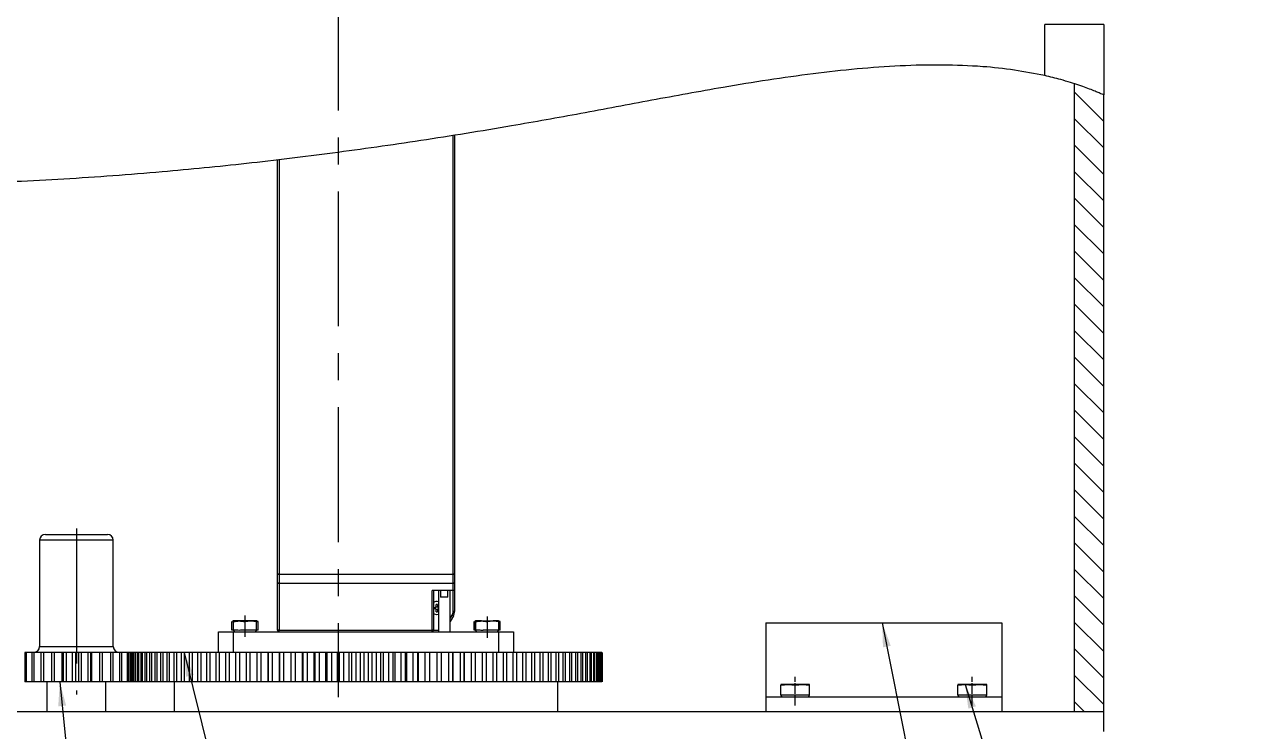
# Model space of a CAD drawing. Header units: millimetres. Extents: x 0 to 4412, y -498 to 1086.
# Drawn here: x 3859 to 4067.2, y 757.4 to 877.1 of the extents above; entities that cross this region are included whole.
import ezdxf

# ---------------------------------------------------------------- set-up
doc = ezdxf.new("R2010")
doc.units = ezdxf.units.MM
doc.header["$LTSCALE"] = 1.8
for name, pattern in [('CENTER', [10.16, 6.35, -1.27, 1.27, -1.27]), ('CENTER2', [1.125, 0.75, -0.125, 0.125, -0.125]), ('CENTERX2', [20.32, 12.7, -2.54, 2.54, -2.54])]:
    doc.linetypes.add(name, pattern=pattern)
doc.layers.add('10', color=7, linetype='Continuous')
doc.dimstyles.new('SLDDIMSTYLE2', dxfattribs={"dimtxt": 0.18, "dimasz": 4.08, "dimexe": 0, "dimexo": 0.0625, "dimgap": 0, "dimtad": 0, "dimtih": 1, "dimtoh": 1, "dimdec": 0, "dimrnd": 1e-09, "dimzin": 0, "dimdsep": 46, "dimtxsty": 'Standard', "dimsah": 1, "dimcen": 0.09, "dimadec": 0, "dimazin": 0, "dimtfac": 4.08, "dimtdec": 0, "dimtofl": 0, "dimtmove": 0, "dimatfit": 3, "dimfxl": 1, "dimfrac": 2, "dimtolj": 1, "dimtzin": 0, "dimarcsym": 0})

# ---------------------------------------------------------------- blocks, each defined once
blk = doc.blocks.new('*U84')
at = {"color": 0, "linetype": 'CENTER2', "transparency": 16777216}
blk.add_line((0, -2.61), (0, 2.29), dxfattribs=at)
blk = doc.blocks.new('*U86')
at = {"color": 0, "linetype": 'CENTER2', "transparency": 16777216}
blk.add_line((0, -2.61), (0, 2.29), dxfattribs=at)

msp = doc.modelspace()

# ---------------------------------------------------------------- hatches: boundary and pattern name
at = {"layer": '10', "linetype": 'Continuous'}
h = msp.add_hatch(dxfattribs=at)
h.set_pattern_fill('ANSI31', color=256, angle=90, style=0)
h.set_pattern_definition([(135, (3469.7558, 278.91), (-2.245064, -2.245064), [])])
edge = h.paths.add_edge_path(flags=0)
edge.add_line((4041.8856, 760.7982), (4041.8856, 865.2235))
edge.add_spline(control_points=[(4041.8856, 865.2235), (4040.2731, 865.9488), (4038.6048, 866.5852), (4036.8856, 867.1395)], knot_values=[0.60632271, 0.60632271, 0.60632271, 0.60632271, 0.61124224, 0.61124224, 0.61124224, 0.61124224], weights=[1, 1, 1, 1], degree=3, periodic=0)
edge.add_line((4036.8856, 867.1395), (4036.8856, 760.7982))
edge.add_line((4036.8856, 760.7982), (4041.8856, 760.7982))

# ---------------------------------------------------------------- linework, layer by layer
at = {"color": 7, "linetype": 'Continuous', "lineweight": 30}
for p, q in [((4031.8856, 868.496), (4031.8856, 877.1482)), ((4041.8856, 877.1482), (4031.8856, 877.1482)), ((4041.8856, 877.1482), (4041.8856, 865.2235)), ((4036.8856, 867.1395), (4036.8856, 760.7982)), ((4041.8856, 760.7982), (4041.8856, 865.2235)), ((3931.6356, 784.0482), (3931.6356, 858.3869)), ((3931.8856, 858.4273), (3931.8856, 784.0482)), ((3901.8856, 784.0482), (3901.8856, 854.2464)), ((3902.1356, 854.2767), (3902.1356, 784.0482)), ((3861.5564, 789.7982), (3861.5564, 771.7982)), ((3874.0564, 789.7982), (3861.5564, 789.7982)), ((3862.5564, 790.7982), (3873.0564, 790.7982)), ((3874.0564, 771.7982), (3874.0564, 789.7982)), ((3902.1356, 784.0482), (3901.8856, 784.0482)), ((3901.8856, 782.5482), (3901.8856, 784.0482)), ((3901.8856, 784.0482), (3902.1356, 784.0482)), ((3902.1356, 784.0482), (3931.6356, 784.0482)), ((3902.1356, 784.0482), (3902.1356, 782.5482)), ((3902.1356, 784.0482), (3931.6356, 784.0482)), ((3931.8856, 784.0482), (3931.6356, 784.0482)), ((3931.6356, 782.5482), (3931.6356, 784.0482)), ((3931.6356, 784.0482), (3931.8856, 784.0482)), ((3931.8856, 784.0482), (3931.8856, 782.5482)), ((3902.1356, 782.5482), (3901.8856, 782.5482)), ((3901.8856, 774.5482), (3901.8856, 782.5482)), ((3901.8856, 782.5482), (3902.1356, 782.5482)), ((3902.1356, 782.5482), (3931.6356, 782.5482)), ((3902.1356, 782.5482), (3902.1356, 774.5482)), ((3902.1356, 782.5482), (3931.6356, 782.5482)), ((3928.0856, 774.5482), (3928.0856, 781.2982)), ((3931.6356, 781.2982), (3928.0856, 781.2982)), ((3928.3356, 781.2982), (3928.3356, 774.5482)), ((3929.1356, 781.2982), (3929.1356, 774.2982)), ((3929.5106, 781.2982), (3929.5106, 780.1482)), ((3930.7606, 780.1482), (3930.7606, 781.2982)), ((3931.1356, 774.2982), (3931.1356, 781.2982)), ((3931.8856, 782.5482), (3931.6356, 782.5482)), ((3931.6356, 781.2982), (3931.6356, 782.5482)), ((3931.6356, 782.5482), (3931.8856, 782.5482)), ((3931.8856, 781.2982), (3931.6356, 781.2982)), ((3931.6356, 777.7312), (3931.6356, 781.2982)), ((3931.8856, 782.5482), (3931.8856, 781.2982)), ((3931.8856, 781.2982), (3931.8856, 777.7312)), ((3928.7556, 778.5782), (3928.7556, 778.9101)), ((3929.0156, 778.9101), (3929.0156, 778.5782)), ((3930.7606, 780.1482), (3929.5106, 780.1482)), ((3928.3356, 778.4282), (3928.6056, 778.4282)), ((3928.6056, 778.1682), (3928.3356, 778.1682)), ((3928.6455, 778.1628), (3928.6455, 778.4336)), ((3928.7502, 778.5382), (3929.021, 778.5382)), ((3929.021, 778.0581), (3928.7502, 778.0581)), ((3928.7556, 777.6862), (3928.7556, 778.0182)), ((3929.1356, 777.2013), (3928.8856, 777.1732)), ((3929.0156, 778.0182), (3929.0156, 777.6862)), ((3929.1257, 778.4336), (3929.1257, 778.1628)), ((3931.1356, 776.5302), (3931.4681, 777.1062)), ((3931.6847, 776.9812), (3931.1356, 776.0302)), ((3931.6847, 776.9812), (3931.4681, 777.1062)), ((3931.8856, 777.7312), (3931.6356, 777.7312)), ((3894.1549, 774.5482), (3894.1549, 776.0136)), ((3894.4406, 776.1232), (3894.2608, 776.0577)), ((3894.2669, 776.0412), (3894.3592, 776.0639)), ((3894.4406, 776.1232), (3894.4366, 776.0136)), ((3894.4366, 774.5482), (3894.4366, 776.0136)), ((3895.4071, 776.1232), (3894.4406, 776.1232)), ((3897.3521, 776.1232), (3895.4071, 776.1232)), ((3896.3776, 776.0136), (3897.3521, 776.1232)), ((3896.3776, 774.5482), (3896.3776, 776.0136)), ((3897.3521, 776.1232), (3898.3266, 776.0136)), ((3898.3306, 776.1232), (3897.3521, 776.1232)), ((3898.3266, 776.0136), (3898.3306, 776.1232)), ((3898.3266, 774.5482), (3898.3266, 776.0136)), ((3898.5104, 776.0577), (3898.3306, 776.1232)), ((3898.3306, 776.1232), (3898.3346, 776.0136)), ((3898.3346, 774.5482), (3898.3346, 776.0136)), ((3898.6164, 776.0136), (3898.5044, 776.0412)), ((3898.6164, 774.5482), (3898.6164, 776.0136)), ((3935.1882, 774.5482), (3935.1882, 776.0136)), ((3935.4406, 776.1232), (3935.3315, 776.0835)), ((3935.3396, 776.0612), (3935.4318, 776.0902)), ((3935.4095, 776.0136), (3935.4414, 776.1232)), ((3935.4095, 774.5482), (3935.4095, 776.0136)), ((3935.4414, 776.1232), (3935.4733, 776.0136)), ((3936.4613, 776.1232), (3935.4414, 776.1232)), ((3935.4733, 774.5482), (3935.4733, 776.0136)), ((3936.4613, 776.1232), (3938.4055, 776.1232)), ((3937.4494, 776.0136), (3938.4055, 776.1232)), ((3937.4494, 774.5482), (3937.4494, 776.0136)), ((3938.4055, 776.1232), (3939.3617, 776.0136)), ((3939.3298, 776.1232), (3938.4055, 776.1232)), ((3939.3617, 776.0136), (3939.3298, 776.1232)), ((3939.4397, 776.0835), (3939.3306, 776.1232)), ((3939.3617, 774.5482), (3939.3617, 776.0136)), ((3939.4214, 776.0372), (3939.583, 776.0136)), ((3939.583, 776.0136), (3939.4316, 776.0612)), ((3939.583, 774.5482), (3939.583, 776.0136)), ((3984.6037, 775.7982), (4024.6037, 775.7982)), ((3984.6037, 775.7982), (3984.6037, 763.2982)), ((4024.6037, 775.7982), (4024.6037, 763.2982)), ((3891.8856, 770.7982), (3891.8856, 774.2982)), ((3891.8856, 774.2982), (3894.3856, 774.2982)), ((3894.352, 774.5482), (3894.1549, 774.5482)), ((3894.3856, 774.2982), (3894.3856, 770.7982)), ((3894.3856, 774.2982), (3939.3856, 774.2982)), ((3894.4156, 774.5482), (3894.4281, 774.5357)), ((3894.4281, 774.5357), (3894.6656, 774.2982)), ((3895.1367, 774.5482), (3894.4366, 774.5482)), ((3896.3776, 774.5482), (3895.6775, 774.5482)), ((3897.0806, 774.5482), (3896.3776, 774.5482)), ((3897.6236, 774.5482), (3897.0806, 774.5482)), ((3898.3266, 774.5482), (3897.6236, 774.5482)), ((3898.1056, 774.2982), (3898.3431, 774.5357)), ((3898.3295, 774.5482), (3898.3266, 774.5482)), ((3898.3346, 774.5482), (3898.3317, 774.5482)), ((3898.3431, 774.5357), (3898.3556, 774.5482)), ((3898.6164, 774.5482), (3898.4192, 774.5482)), ((3902.1356, 774.5482), (3901.8856, 774.5482)), ((3902.1356, 774.2982), (3902.1356, 774.5482)), ((3902.1356, 774.5482), (3928.0856, 774.5482)), ((3928.0856, 774.2982), (3928.0856, 774.5482)), ((3928.3356, 774.5482), (3928.0856, 774.5482)), ((3928.3356, 774.5482), (3929.1356, 774.5482)), ((3935.345, 774.5482), (3935.1882, 774.5482)), ((3935.4325, 774.5482), (3935.4095, 774.5482)), ((3935.4156, 774.5482), (3935.4277, 774.5361)), ((3935.4277, 774.5361), (3935.6656, 774.2982)), ((3935.4733, 774.5482), (3935.4503, 774.5482)), ((3936.1861, 774.5482), (3935.4733, 774.5482)), ((3937.4494, 774.5482), (3936.7366, 774.5482)), ((3938.1392, 774.5482), (3937.4494, 774.5482)), ((3938.6719, 774.5482), (3938.1392, 774.5482)), ((3939.3617, 774.5482), (3938.6719, 774.5482)), ((3939.1056, 774.2982), (3939.3435, 774.5361)), ((3939.3435, 774.5361), (3939.3556, 774.5482)), ((3939.3856, 770.7982), (3939.3856, 774.2982)), ((3939.3856, 774.2982), (3941.8856, 774.2982)), ((3939.583, 774.5482), (3939.4262, 774.5482)), ((3941.8856, 774.2982), (3941.8856, 770.7982)), ((3859.0632, 770.7982), (3859.0632, 765.7982)), ((3859.317, 770.7982), (3859.0632, 770.7982)), ((3859.317, 770.7982), (3859.317, 765.7982)), ((3860.3066, 770.7982), (3859.317, 770.7982)), ((3860.2647, 770.7982), (3860.2647, 765.7982)), ((3860.6025, 770.7982), (3860.2647, 770.7982)), ((3860.6025, 770.7982), (3860.6025, 765.7982)), ((3861.7774, 770.7982), (3860.6025, 770.7982)), ((3861.5564, 771.7982), (3862.1191, 771.7982)), ((3861.7958, 770.7982), (3861.7958, 765.7982)), ((3862.2029, 770.7982), (3861.7958, 770.7982)), ((3862.1191, 771.7982), (3874.0564, 771.7982)), ((3862.2029, 770.7982), (3862.2029, 765.7982)), ((3863.5646, 770.7982), (3862.2029, 770.7982)), ((3863.5646, 770.7982), (3863.5646, 765.7982)), ((3863.5896, 770.7982), (3863.5646, 770.7982)), ((3863.5896, 770.7982), (3863.5896, 765.7982)), ((3864.0481, 770.7982), (3863.5896, 770.7982)), ((3864.0481, 770.7982), (3864.0481, 765.7982)), ((3865.3552, 770.7982), (3864.0481, 770.7982)), ((3865.3552, 770.7982), (3865.3552, 765.7982)), ((3865.5677, 770.7982), (3865.3552, 770.7982)), ((3865.5677, 770.7982), (3865.5677, 765.7982)), ((3866.0577, 770.7982), (3865.5677, 770.7982)), ((3866.0577, 770.7982), (3866.0577, 765.7982)), ((3867.068, 770.7982), (3866.0577, 770.7982)), ((3867.068, 770.7982), (3867.068, 765.7982)), ((3867.6436, 770.7982), (3867.068, 770.7982)), ((3867.6436, 770.7982), (3867.6436, 765.7982)), ((3868.1436, 770.7982), (3867.6436, 770.7982)), ((3868.1436, 770.7982), (3868.1436, 765.7982)), ((3868.6826, 770.7982), (3868.1436, 770.7982)), ((3868.6826, 765.7982), (3868.6826, 770.7982)), ((3869.7267, 770.7982), (3868.6826, 770.7982)), ((3869.7267, 770.7982), (3869.7267, 765.7982)), ((3870.2148, 770.7982), (3869.7267, 770.7982)), ((3870.2148, 770.7982), (3870.2148, 765.7982)), ((3870.4048, 770.7982), (3870.2148, 770.7982)), ((3870.4048, 765.7982), (3870.4048, 770.7982)), ((3871.7258, 770.7982), (3870.4048, 770.7982)), ((3871.7258, 770.7982), (3871.7258, 765.7982)), ((3872.1808, 770.7982), (3871.7258, 770.7982)), ((3872.1808, 770.7982), (3872.1808, 765.7982)), ((3872.1984, 770.7982), (3872.1808, 770.7982)), ((3872.1984, 765.7982), (3872.1984, 770.7982)), ((3873.5536, 770.7982), (3872.1984, 770.7982)), ((3873.5536, 770.7982), (3873.5536, 765.7982)), ((3873.9555, 770.7982), (3873.5536, 770.7982)), ((3875.1303, 770.7982), (3873.9122, 770.7982)), ((3873.9555, 770.7982), (3873.9555, 765.7982)), ((3875.1303, 770.7982), (3875.1303, 765.7982)), ((3875.4616, 770.7982), (3875.1303, 770.7982)), ((3875.4616, 770.7982), (3875.4616, 765.7982)), ((3876.3868, 770.7982), (3875.4616, 770.7982)), ((3876.3868, 770.7982), (3876.3868, 765.7982)), ((3876.633, 770.7982), (3876.3868, 770.7982)), ((3876.8856, 770.7982), (3876.5495, 770.7982)), ((3876.633, 770.7982), (3876.633, 765.7982)), ((3876.8856, 770.7982), (3876.8856, 765.7982)), ((3876.8874, 770.7982), (3876.8856, 770.7982)), ((3876.8874, 770.7982), (3876.8874, 765.7982)), ((3876.9223, 770.7982), (3876.9223, 765.7982)), ((3876.9622, 770.7982), (3876.9223, 770.7982)), ((3876.9622, 770.7982), (3876.9622, 765.7982)), ((3877.0668, 770.7982), (3876.9622, 770.7982)), ((3877.0668, 770.7982), (3877.0668, 765.7982)), ((3877.1463, 770.7982), (3877.0668, 770.7982)), ((3877.1463, 770.7982), (3877.1463, 765.7982)), ((3877.3203, 770.7982), (3877.1463, 770.7982)), ((3877.3203, 770.7982), (3877.3203, 765.7982)), ((3877.4394, 770.7982), (3877.3203, 770.7982)), ((3877.4394, 770.7982), (3877.4394, 765.7982)), ((3877.6823, 770.7982), (3877.4394, 770.7982)), ((3877.6823, 770.7982), (3877.6823, 765.7982)), ((3877.8406, 770.7982), (3877.6823, 770.7982)), ((3877.8406, 770.7982), (3877.8406, 765.7982)), ((3878.1518, 770.7982), (3877.8406, 770.7982)), ((3878.1518, 770.7982), (3878.1518, 765.7982)), ((3878.3489, 770.7982), (3878.1518, 770.7982)), ((3878.3489, 770.7982), (3878.3489, 765.7982)), ((3878.7274, 770.7982), (3878.3489, 770.7982)), ((3878.7274, 770.7982), (3878.7274, 765.7982)), ((3878.9627, 770.7982), (3878.7274, 770.7982)), ((3878.9627, 770.7982), (3878.9627, 765.7982)), ((3879.4077, 770.7982), (3878.9627, 770.7982)), ((3879.4077, 770.7982), (3879.4077, 765.7982)), ((3879.6805, 770.7982), (3879.4077, 770.7982)), ((3879.6805, 770.7982), (3879.6805, 765.7982)), ((3880.1906, 770.7982), (3879.6805, 770.7982)), ((3880.1906, 770.7982), (3880.1906, 765.7982)), ((3880.5003, 770.7982), (3880.1906, 770.7982)), ((3880.5003, 770.7982), (3880.5003, 765.7982)), ((3881.0742, 770.7982), (3880.5003, 770.7982)), ((3881.0742, 770.7982), (3881.0742, 765.7982)), ((3881.4198, 770.7982), (3881.0742, 770.7982)), ((3881.4198, 770.7982), (3881.4198, 765.7982)), ((3882.0558, 770.7982), (3881.4198, 770.7982)), ((3882.0558, 770.7982), (3882.0558, 765.7982)), ((3882.4365, 770.7982), (3882.0558, 770.7982)), ((3882.4365, 770.7982), (3882.4365, 765.7982)), ((3883.133, 770.7982), (3882.4365, 770.7982)), ((3883.133, 770.7982), (3883.133, 765.7982)), ((3883.5476, 770.7982), (3883.133, 770.7982)), ((3883.5476, 770.7982), (3883.5476, 765.7982)), ((3884.3027, 770.7982), (3883.5476, 770.7982)), ((3884.3027, 770.7982), (3884.3027, 765.7982)), ((3884.7501, 770.7982), (3884.3027, 770.7982)), ((3884.7501, 770.7982), (3884.7501, 765.7982)), ((3885.5616, 770.7982), (3884.7501, 770.7982)), ((3885.5616, 770.7982), (3885.5616, 765.7982)), ((3886.0407, 770.7982), (3885.5616, 770.7982)), ((3886.0407, 770.7982), (3886.0407, 765.7982)), ((3886.9065, 770.7982), (3886.0407, 770.7982)), ((3886.9065, 770.7982), (3886.9065, 765.7982)), ((3887.4159, 770.7982), (3886.9065, 770.7982)), ((3887.4159, 770.7982), (3887.4159, 765.7982)), ((3888.3335, 770.7982), (3887.4159, 770.7982)), ((3888.3335, 770.7982), (3888.3335, 765.7982)), ((3888.8718, 770.7982), (3888.3335, 770.7982)), ((3888.8718, 770.7982), (3888.8718, 765.7982)), ((3889.8387, 770.7982), (3888.8718, 770.7982)), ((3889.8387, 770.7982), (3889.8387, 765.7982)), ((3890.4045, 770.7982), (3889.8387, 770.7982)), ((3890.4045, 770.7982), (3890.4045, 765.7982)), ((3891.4181, 770.7982), (3890.4045, 770.7982)), ((3891.4181, 770.7982), (3891.4181, 765.7982)), ((3892.0098, 770.7982), (3891.4181, 770.7982)), ((3892.0098, 770.7982), (3892.0098, 765.7982)), ((3893.0673, 770.7982), (3892.0098, 770.7982)), ((3893.0673, 770.7982), (3893.0673, 765.7982)), ((3893.6832, 770.7982), (3893.0673, 770.7982)), ((3893.6832, 770.7982), (3893.6832, 765.7982)), ((3894.7818, 770.7982), (3893.6832, 770.7982)), ((3894.7818, 770.7982), (3894.7818, 765.7982)), ((3895.4203, 770.7982), (3894.7818, 770.7982)), ((3895.4203, 770.7982), (3895.4203, 765.7982)), ((3896.5569, 770.7982), (3895.4203, 770.7982)), ((3896.5569, 770.7982), (3896.5569, 765.7982)), ((3897.2162, 770.7982), (3896.5569, 770.7982)), ((3897.2162, 770.7982), (3897.2162, 765.7982)), ((3898.3877, 770.7982), (3897.2162, 770.7982)), ((3898.3877, 770.7982), (3898.3877, 765.7982)), ((3899.066, 770.7982), (3898.3877, 770.7982)), ((3899.066, 770.7982), (3899.066, 765.7982)), ((3900.2667, 770.7982), (3899.066, 770.7982)), ((3900.2667, 770.7982), (3900.2667, 765.7982)), ((3900.2691, 770.7982), (3900.2667, 770.7982)), ((3900.2691, 770.7982), (3900.2691, 765.7982)), ((3900.9646, 770.7982), (3900.2691, 770.7982)), ((3900.9646, 770.7982), (3900.9646, 765.7982)), ((3902.1763, 770.7982), (3900.9646, 770.7982)), ((3902.1763, 770.7982), (3902.1763, 765.7982)), ((3902.1962, 770.7982), (3902.1763, 770.7982)), ((3902.1962, 770.7982), (3902.1962, 765.7982)), ((3902.9069, 770.7982), (3902.1962, 770.7982)), ((3902.9069, 770.7982), (3902.9069, 765.7982)), ((3904.1094, 770.7982), (3902.9069, 770.7982)), ((3904.1094, 770.7982), (3904.1094, 765.7982)), ((3904.1635, 770.7982), (3904.1094, 770.7982)), ((3904.1635, 770.7982), (3904.1635, 765.7982)), ((3904.8875, 770.7982), (3904.1635, 770.7982)), ((3904.8875, 770.7982), (3904.8875, 765.7982)), ((3906.0608, 770.7982), (3904.8875, 770.7982)), ((3906.0608, 770.7982), (3906.0608, 765.7982)), ((3906.1656, 770.7982), (3906.0608, 770.7982)), ((3906.1656, 770.7982), (3906.1656, 765.7982)), ((3906.901, 770.7982), (3906.1656, 770.7982)), ((3906.901, 770.7982), (3906.901, 765.7982)), ((3908.025, 770.7982), (3906.901, 770.7982)), ((3908.025, 770.7982), (3908.025, 765.7982)), ((3908.1972, 770.7982), (3908.025, 770.7982)), ((3908.1972, 770.7982), (3908.1972, 765.7982)), ((3908.9419, 770.7982), (3908.1972, 770.7982)), ((3908.9419, 770.7982), (3908.9419, 765.7982)), ((3909.9966, 770.7982), (3908.9419, 770.7982)), ((3909.9966, 770.7982), (3909.9966, 765.7982)), ((3910.2526, 770.7982), (3909.9966, 770.7982)), ((3910.2526, 770.7982), (3910.2526, 765.7982)), ((3911.0045, 770.7982), (3910.2526, 770.7982)), ((3911.0045, 770.7982), (3911.0045, 765.7982)), ((3911.9703, 770.7982), (3911.0045, 770.7982)), ((3911.9703, 770.7982), (3911.9703, 765.7982)), ((3912.3261, 770.7982), (3911.9703, 770.7982)), ((3912.3261, 770.7982), (3912.3261, 765.7982)), ((3913.0832, 770.7982), (3912.3261, 770.7982)), ((3913.0832, 770.7982), (3913.0832, 765.7982)), ((3913.9434, 770.7982), (3913.0832, 770.7982)), ((3913.9407, 770.7982), (3913.9407, 765.7982)), ((3914.4121, 770.7982), (3913.9407, 770.7982)), ((3914.4121, 770.7982), (3914.4121, 765.7982)), ((3915.1724, 770.7982), (3914.4121, 770.7982)), ((3915.1724, 770.7982), (3915.1724, 765.7982)), ((3915.904, 770.7982), (3915.1724, 770.7982)), ((3915.904, 770.7982), (3915.904, 765.7982)), ((3916.505, 770.7982), (3915.904, 770.7982)), ((3916.505, 770.7982), (3916.505, 765.7982)), ((3917.2663, 770.7982), (3916.505, 770.7982)), ((3917.2663, 770.7982), (3917.2663, 765.7982)), ((3917.8672, 770.7982), (3917.2663, 770.7982)), ((3917.8672, 770.7982), (3917.8672, 765.7982)), ((3918.5988, 770.7982), (3917.8672, 770.7982)), ((3918.5988, 770.7982), (3918.5988, 765.7982)), ((3919.3591, 770.7982), (3918.5988, 770.7982)), ((3919.3591, 770.7982), (3919.3591, 765.7982)), ((3919.8305, 770.7982), (3919.3591, 770.7982)), ((3920.688, 770.7982), (3919.8278, 770.7982)), ((3919.8305, 765.7982), (3919.8305, 770.7982)), ((3920.688, 770.7982), (3920.688, 765.7982)), ((3921.4451, 770.7982), (3920.688, 770.7982)), ((3921.4451, 770.7982), (3921.4451, 765.7982)), ((3921.8009, 770.7982), (3921.4451, 770.7982)), ((3921.8009, 765.7982), (3921.8009, 770.7982)), ((3922.7667, 770.7982), (3921.8009, 770.7982)), ((3922.7667, 770.7982), (3922.7667, 765.7982)), ((3923.5187, 770.7982), (3922.7667, 770.7982)), ((3923.5187, 770.7982), (3923.5187, 765.7982)), ((3923.7746, 770.7982), (3923.5187, 770.7982)), ((3923.7746, 765.7982), (3923.7746, 770.7982)), ((3924.8294, 770.7982), (3923.7746, 770.7982)), ((3924.8294, 770.7982), (3924.8294, 765.7982)), ((3925.574, 770.7982), (3924.8294, 770.7982)), ((3925.574, 770.7982), (3925.574, 765.7982)), ((3925.7463, 770.7982), (3925.574, 770.7982)), ((3925.7463, 765.7982), (3925.7463, 770.7982)), ((3926.8702, 770.7982), (3925.7463, 770.7982)), ((3926.8702, 770.7982), (3926.8702, 765.7982)), ((3927.6056, 770.7982), (3926.8702, 770.7982)), ((3927.6056, 770.7982), (3927.6056, 765.7982)), ((3927.7105, 770.7982), (3927.6056, 770.7982)), ((3927.7105, 765.7982), (3927.7105, 770.7982)), ((3928.8837, 770.7982), (3927.7105, 770.7982)), ((3928.8837, 770.7982), (3928.8837, 765.7982)), ((3929.6078, 770.7982), (3928.8837, 770.7982)), ((3929.6078, 770.7982), (3929.6078, 765.7982)), ((3929.6618, 770.7982), (3929.6078, 770.7982)), ((3929.6618, 765.7982), (3929.6618, 770.7982)), ((3930.8643, 770.7982), (3929.6618, 770.7982)), ((3930.8643, 770.7982), (3930.8643, 765.7982)), ((3931.5751, 770.7982), (3930.8643, 770.7982)), ((3931.5751, 770.7982), (3931.5751, 765.7982)), ((3931.5949, 770.7982), (3931.5751, 770.7982)), ((3931.5949, 765.7982), (3931.5949, 770.7982)), ((3932.8066, 770.7982), (3931.5949, 770.7982)), ((3932.8066, 770.7982), (3932.8066, 765.7982)), ((3933.5021, 770.7982), (3932.8066, 770.7982)), ((3933.5021, 770.7982), (3933.5021, 765.7982)), ((3933.5045, 770.7982), (3933.5021, 770.7982)), ((3933.5045, 765.7982), (3933.5045, 770.7982)), ((3934.7052, 770.7982), (3933.5045, 770.7982)), ((3934.7052, 770.7982), (3934.7052, 765.7982)), ((3935.3836, 770.7982), (3934.7052, 770.7982)), ((3935.3836, 770.7982), (3935.3836, 765.7982)), ((3936.5551, 770.7982), (3935.3836, 770.7982)), ((3936.5551, 770.7982), (3936.5551, 765.7982)), ((3937.2144, 770.7982), (3936.5551, 770.7982)), ((3937.2144, 770.7982), (3937.2144, 765.7982)), ((3938.3509, 770.7982), (3937.2144, 770.7982)), ((3938.3509, 770.7982), (3938.3509, 765.7982)), ((3938.9894, 770.7982), (3938.3509, 770.7982)), ((3938.9894, 770.7982), (3938.9894, 765.7982)), ((3940.088, 770.7982), (3938.9894, 770.7982)), ((3940.088, 770.7982), (3940.088, 765.7982)), ((3940.7039, 770.7982), (3940.088, 770.7982)), ((3940.7039, 770.7982), (3940.7039, 765.7982)), ((3941.7615, 770.7982), (3940.7039, 770.7982)), ((3941.7615, 770.7982), (3941.7615, 765.7982)), ((3942.3531, 770.7982), (3941.7615, 770.7982)), ((3942.3531, 770.7982), (3942.3531, 765.7982)), ((3943.3667, 770.7982), (3942.3531, 770.7982)), ((3943.3667, 770.7982), (3943.3667, 765.7982)), ((3943.9325, 770.7982), (3943.3667, 770.7982)), ((3943.9325, 770.7982), (3943.9325, 765.7982)), ((3944.8994, 770.7982), (3943.9325, 770.7982)), ((3944.8994, 770.7982), (3944.8994, 765.7982)), ((3945.4378, 770.7982), (3944.8994, 770.7982)), ((3945.4378, 770.7982), (3945.4378, 765.7982)), ((3946.3554, 770.7982), (3945.4378, 770.7982)), ((3946.3554, 770.7982), (3946.3554, 765.7982)), ((3946.8648, 770.7982), (3946.3554, 770.7982)), ((3946.8648, 770.7982), (3946.8648, 765.7982)), ((3947.7305, 770.7982), (3946.8648, 770.7982)), ((3947.7305, 770.7982), (3947.7305, 765.7982)), ((3948.2096, 770.7982), (3947.7305, 770.7982)), ((3948.2096, 770.7982), (3948.2096, 765.7982)), ((3949.0211, 770.7982), (3948.2096, 770.7982)), ((3949.0211, 770.7982), (3949.0211, 765.7982)), ((3949.4686, 770.7982), (3949.0211, 770.7982)), ((3949.4686, 770.7982), (3949.4686, 765.7982)), ((3950.2236, 770.7982), (3949.4686, 770.7982)), ((3950.2236, 770.7982), (3950.2236, 765.7982)), ((3950.6382, 770.7982), (3950.2236, 770.7982)), ((3950.6382, 770.7982), (3950.6382, 765.7982)), ((3951.3347, 770.7982), (3950.6382, 770.7982)), ((3951.3347, 770.7982), (3951.3347, 765.7982)), ((3951.7154, 770.7982), (3951.3347, 770.7982)), ((3951.7154, 770.7982), (3951.7154, 765.7982)), ((3952.3514, 770.7982), (3951.7154, 770.7982)), ((3952.3514, 770.7982), (3952.3514, 765.7982)), ((3952.6971, 770.7982), (3952.3514, 770.7982)), ((3952.6971, 770.7982), (3952.6971, 765.7982)), ((3953.271, 770.7982), (3952.6971, 770.7982)), ((3953.271, 770.7982), (3953.271, 765.7982)), ((3953.5806, 770.7982), (3953.271, 770.7982)), ((3953.5806, 770.7982), (3953.5806, 765.7982)), ((3954.0907, 770.7982), (3953.5806, 770.7982)), ((3954.0907, 770.7982), (3954.0907, 765.7982)), ((3954.3636, 770.7982), (3954.0907, 770.7982)), ((3954.3636, 770.7982), (3954.3636, 765.7982)), ((3954.8085, 770.7982), (3954.3636, 770.7982)), ((3954.8085, 770.7982), (3954.8085, 765.7982)), ((3955.0438, 770.7982), (3954.8085, 770.7982)), ((3955.0438, 770.7982), (3955.0438, 765.7982)), ((3955.4224, 770.7982), (3955.0438, 770.7982)), ((3955.4224, 770.7982), (3955.4224, 765.7982)), ((3955.6194, 770.7982), (3955.4224, 770.7982)), ((3955.6194, 770.7982), (3955.6194, 765.7982)), ((3955.9306, 770.7982), (3955.6194, 770.7982)), ((3955.9306, 770.7982), (3955.9306, 765.7982)), ((3956.0889, 770.7982), (3955.9306, 770.7982)), ((3956.0889, 770.7982), (3956.0889, 765.7982)), ((3956.3318, 770.7982), (3956.0889, 770.7982)), ((3956.3318, 770.7982), (3956.3318, 765.7982)), ((3956.4509, 770.7982), (3956.3318, 770.7982)), ((3956.4509, 770.7982), (3956.4509, 765.7982)), ((3956.6249, 770.7982), (3956.4509, 770.7982)), ((3956.6249, 770.7982), (3956.6249, 765.7982)), ((3956.7045, 770.7982), (3956.6249, 770.7982)), ((3956.7045, 770.7982), (3956.7045, 765.7982)), ((3956.8091, 770.7982), (3956.7045, 770.7982)), ((3956.8091, 770.7982), (3956.8091, 765.7982)), ((3956.8489, 770.7982), (3956.8091, 770.7982)), ((3956.8489, 770.7982), (3956.8489, 765.7982)), ((3956.8838, 770.7982), (3956.8838, 765.7982)), ((3956.8856, 770.7982), (3956.8838, 770.7982)), ((3956.8856, 765.7982), (3956.8856, 770.7982)), ((3859.317, 765.7982), (3859.0632, 765.7982)), ((3860.3066, 765.7982), (3859.317, 765.7982)), ((3860.6025, 765.7982), (3860.2647, 765.7982)), ((3861.7774, 765.7982), (3860.6025, 765.7982)), ((3862.2029, 765.7982), (3861.7958, 765.7982)), ((3863.5646, 765.7982), (3862.2029, 765.7982)), ((3862.8064, 765.7982), (3862.8064, 760.7982)), ((3863.5896, 765.7982), (3863.5646, 765.7982)), ((3864.0481, 765.7982), (3863.5896, 765.7982)), ((3865.3552, 765.7982), (3864.0481, 765.7982)), ((3865.5677, 765.7982), (3865.3552, 765.7982)), ((3866.0577, 765.7982), (3865.5677, 765.7982)), ((3867.068, 765.7982), (3866.0577, 765.7982)), ((3867.6436, 765.7982), (3867.068, 765.7982)), ((3868.1436, 765.7982), (3867.6436, 765.7982)), ((3868.6826, 765.7982), (3868.1436, 765.7982)), ((3869.7267, 765.7982), (3868.6826, 765.7982)), ((3870.2148, 765.7982), (3869.7267, 765.7982)), ((3870.4048, 765.7982), (3870.2148, 765.7982)), ((3871.7258, 765.7982), (3870.4048, 765.7982)), ((3872.1808, 765.7982), (3871.7258, 765.7982)), ((3872.1984, 765.7982), (3872.1808, 765.7982)), ((3873.5536, 765.7982), (3872.1984, 765.7982)), ((3872.8064, 760.7982), (3872.8064, 765.7982)), ((3873.9555, 765.7982), (3873.5536, 765.7982)), ((3875.1303, 765.7982), (3873.9122, 765.7982)), ((3875.4616, 765.7982), (3875.1303, 765.7982)), ((3876.3868, 765.7982), (3875.4616, 765.7982)), ((3876.633, 765.7982), (3876.3868, 765.7982)), ((3876.8856, 765.7982), (3876.5495, 765.7982)), ((3876.8874, 765.7982), (3876.8856, 765.7982)), ((3876.9622, 765.7982), (3876.9223, 765.7982)), ((3877.0668, 765.7982), (3876.9622, 765.7982)), ((3877.1463, 765.7982), (3877.0668, 765.7982)), ((3877.3203, 765.7982), (3877.1463, 765.7982)), ((3877.4394, 765.7982), (3877.3203, 765.7982)), ((3877.6823, 765.7982), (3877.4394, 765.7982)), ((3877.8406, 765.7982), (3877.6823, 765.7982)), ((3878.1518, 765.7982), (3877.8406, 765.7982)), ((3878.3489, 765.7982), (3878.1518, 765.7982)), ((3878.7274, 765.7982), (3878.3489, 765.7982)), ((3878.9627, 765.7982), (3878.7274, 765.7982)), ((3879.4077, 765.7982), (3878.9627, 765.7982)), ((3879.6805, 765.7982), (3879.4077, 765.7982)), ((3880.1906, 765.7982), (3879.6805, 765.7982)), ((3880.5003, 765.7982), (3880.1906, 765.7982)), ((3881.0742, 765.7982), (3880.5003, 765.7982)), ((3881.4198, 765.7982), (3881.0742, 765.7982)), ((3882.0558, 765.7982), (3881.4198, 765.7982)), ((3882.4365, 765.7982), (3882.0558, 765.7982)), ((3883.133, 765.7982), (3882.4365, 765.7982)), ((3883.5476, 765.7982), (3883.133, 765.7982)), ((3884.3027, 765.7982), (3883.5476, 765.7982)), ((3884.7501, 765.7982), (3884.3027, 765.7982)), ((3884.3856, 765.7982), (3884.3856, 760.7982)), ((3885.5616, 765.7982), (3884.7501, 765.7982)), ((3886.0407, 765.7982), (3885.5616, 765.7982)), ((3886.9065, 765.7982), (3886.0407, 765.7982)), ((3887.4159, 765.7982), (3886.9065, 765.7982)), ((3888.3335, 765.7982), (3887.4159, 765.7982)), ((3888.8718, 765.7982), (3888.3335, 765.7982)), ((3889.8387, 765.7982), (3888.8718, 765.7982)), ((3890.4045, 765.7982), (3889.8387, 765.7982)), ((3891.4181, 765.7982), (3890.4045, 765.7982)), ((3892.0098, 765.7982), (3891.4181, 765.7982)), ((3893.0673, 765.7982), (3892.0098, 765.7982)), ((3893.6832, 765.7982), (3893.0673, 765.7982)), ((3894.7818, 765.7982), (3893.6832, 765.7982)), ((3895.4203, 765.7982), (3894.7818, 765.7982)), ((3896.5569, 765.7982), (3895.4203, 765.7982)), ((3897.2162, 765.7982), (3896.5569, 765.7982)), ((3898.3877, 765.7982), (3897.2162, 765.7982)), ((3899.066, 765.7982), (3898.3877, 765.7982)), ((3900.2667, 765.7982), (3899.066, 765.7982)), ((3900.2691, 765.7982), (3900.2667, 765.7982)), ((3900.9646, 765.7982), (3900.2691, 765.7982)), ((3902.1763, 765.7982), (3900.9646, 765.7982)), ((3902.1962, 765.7982), (3902.1763, 765.7982)), ((3902.9069, 765.7982), (3902.1962, 765.7982)), ((3904.1094, 765.7982), (3902.9069, 765.7982)), ((3904.1635, 765.7982), (3904.1094, 765.7982)), ((3904.8875, 765.7982), (3904.1635, 765.7982)), ((3906.0608, 765.7982), (3904.8875, 765.7982)), ((3906.1656, 765.7982), (3906.0608, 765.7982)), ((3906.901, 765.7982), (3906.1656, 765.7982)), ((3908.025, 765.7982), (3906.901, 765.7982)), ((3908.1972, 765.7982), (3908.025, 765.7982)), ((3908.9419, 765.7982), (3908.1972, 765.7982)), ((3909.9966, 765.7982), (3908.9419, 765.7982)), ((3910.2526, 765.7982), (3909.9966, 765.7982)), ((3911.0045, 765.7982), (3910.2526, 765.7982)), ((3911.9703, 765.7982), (3911.0045, 765.7982)), ((3912.3261, 765.7982), (3911.9703, 765.7982)), ((3913.0832, 765.7982), (3912.3261, 765.7982)), ((3913.9434, 765.7982), (3913.0832, 765.7982)), ((3914.4121, 765.7982), (3913.9407, 765.7982)), ((3915.1724, 765.7982), (3914.4121, 765.7982)), ((3915.904, 765.7982), (3915.1724, 765.7982)), ((3916.505, 765.7982), (3915.904, 765.7982)), ((3917.2663, 765.7982), (3916.505, 765.7982)), ((3917.8672, 765.7982), (3917.2663, 765.7982)), ((3918.5988, 765.7982), (3917.8672, 765.7982)), ((3919.3591, 765.7982), (3918.5988, 765.7982)), ((3919.8305, 765.7982), (3919.3591, 765.7982)), ((3920.688, 765.7982), (3919.8278, 765.7982)), ((3921.4451, 765.7982), (3920.688, 765.7982)), ((3921.8009, 765.7982), (3921.4451, 765.7982)), ((3922.7667, 765.7982), (3921.8009, 765.7982)), ((3923.5187, 765.7982), (3922.7667, 765.7982)), ((3923.7746, 765.7982), (3923.5187, 765.7982)), ((3924.8294, 765.7982), (3923.7746, 765.7982)), ((3925.574, 765.7982), (3924.8294, 765.7982)), ((3925.7463, 765.7982), (3925.574, 765.7982)), ((3926.8702, 765.7982), (3925.7463, 765.7982)), ((3927.6056, 765.7982), (3926.8702, 765.7982)), ((3927.7105, 765.7982), (3927.6056, 765.7982)), ((3928.8837, 765.7982), (3927.7105, 765.7982)), ((3929.6078, 765.7982), (3928.8837, 765.7982)), ((3929.6618, 765.7982), (3929.6078, 765.7982)), ((3930.8643, 765.7982), (3929.6618, 765.7982)), ((3931.5751, 765.7982), (3930.8643, 765.7982)), ((3931.5949, 765.7982), (3931.5751, 765.7982)), ((3932.8066, 765.7982), (3931.5949, 765.7982)), ((3933.5021, 765.7982), (3932.8066, 765.7982)), ((3933.5045, 765.7982), (3933.5021, 765.7982)), ((3934.7052, 765.7982), (3933.5045, 765.7982)), ((3935.3836, 765.7982), (3934.7052, 765.7982)), ((3936.5551, 765.7982), (3935.3836, 765.7982)), ((3937.2144, 765.7982), (3936.5551, 765.7982)), ((3938.3509, 765.7982), (3937.2144, 765.7982)), ((3938.9894, 765.7982), (3938.3509, 765.7982)), ((3940.088, 765.7982), (3938.9894, 765.7982)), ((3940.7039, 765.7982), (3940.088, 765.7982)), ((3941.7615, 765.7982), (3940.7039, 765.7982)), ((3942.3531, 765.7982), (3941.7615, 765.7982)), ((3943.3667, 765.7982), (3942.3531, 765.7982)), ((3943.9325, 765.7982), (3943.3667, 765.7982)), ((3944.8994, 765.7982), (3943.9325, 765.7982)), ((3945.4378, 765.7982), (3944.8994, 765.7982)), ((3946.3554, 765.7982), (3945.4378, 765.7982)), ((3946.8648, 765.7982), (3946.3554, 765.7982)), ((3947.7305, 765.7982), (3946.8648, 765.7982)), ((3948.2096, 765.7982), (3947.7305, 765.7982)), ((3949.0211, 765.7982), (3948.2096, 765.7982)), ((3949.4686, 765.7982), (3949.0211, 765.7982)), ((3949.3856, 760.7982), (3949.3856, 765.7982)), ((3950.2236, 765.7982), (3949.4686, 765.7982)), ((3950.6382, 765.7982), (3950.2236, 765.7982)), ((3951.3347, 765.7982), (3950.6382, 765.7982)), ((3951.7154, 765.7982), (3951.3347, 765.7982)), ((3952.3514, 765.7982), (3951.7154, 765.7982)), ((3952.6971, 765.7982), (3952.3514, 765.7982)), ((3953.271, 765.7982), (3952.6971, 765.7982)), ((3953.5806, 765.7982), (3953.271, 765.7982)), ((3954.0907, 765.7982), (3953.5806, 765.7982)), ((3954.3636, 765.7982), (3954.0907, 765.7982)), ((3954.8085, 765.7982), (3954.3636, 765.7982)), ((3955.0438, 765.7982), (3954.8085, 765.7982)), ((3955.4224, 765.7982), (3955.0438, 765.7982)), ((3955.6194, 765.7982), (3955.4224, 765.7982)), ((3955.9306, 765.7982), (3955.6194, 765.7982)), ((3956.0889, 765.7982), (3955.9306, 765.7982)), ((3956.3318, 765.7982), (3956.0889, 765.7982)), ((3956.4509, 765.7982), (3956.3318, 765.7982)), ((3956.6249, 765.7982), (3956.4509, 765.7982)), ((3956.7045, 765.7982), (3956.6249, 765.7982)), ((3956.8091, 765.7982), (3956.7045, 765.7982)), ((3956.8489, 765.7982), (3956.8091, 765.7982)), ((3956.8856, 765.7982), (3956.8838, 765.7982)), ((3987.1587, 765.2355), (3988.3812, 765.3732)), ((3988.3812, 765.3732), (3987.1587, 765.3732)), ((3987.1587, 763.5482), (3987.1587, 765.2355)), ((3988.3812, 765.3732), (3989.6037, 765.2355)), ((3990.8262, 765.3732), (3988.3812, 765.3732)), ((3989.6037, 765.2355), (3990.8262, 765.3732)), ((3990.8262, 765.3732), (3992.0487, 765.2355)), ((3992.0487, 765.3732), (3990.8262, 765.3732)), ((3992.0487, 763.5482), (3992.0487, 765.2355)), ((4017.1587, 765.2355), (4018.3812, 765.3732)), ((4018.3812, 765.3732), (4017.1587, 765.3732)), ((4017.1587, 763.5482), (4017.1587, 765.2355)), ((4020.8262, 765.3732), (4018.3812, 765.3732)), ((4018.3812, 765.3732), (4019.6037, 765.2355)), ((4019.6037, 765.2355), (4020.8262, 765.3732)), ((4020.8262, 765.3732), (4022.0487, 765.2355)), ((4022.0487, 765.3732), (4020.8262, 765.3732)), ((4022.0487, 763.5482), (4022.0487, 765.2355)), ((3984.6037, 763.2982), (4024.6037, 763.2982)), ((3984.6037, 763.2982), (3984.6037, 760.7982)), ((3988.0776, 763.5482), (3987.1587, 763.5482)), ((3987.1587, 763.5232), (3987.3837, 763.2982)), ((3988.6848, 763.5482), (3988.0776, 763.5482)), ((3989.6037, 763.5482), (3988.6848, 763.5482)), ((3990.5226, 763.5482), (3989.6037, 763.5482)), ((3991.1298, 763.5482), (3990.5226, 763.5482)), ((3992.0487, 763.5482), (3991.1298, 763.5482)), ((3991.8237, 763.2982), (3992.0487, 763.5232)), ((4018.0776, 763.5482), (4017.1587, 763.5482)), ((4017.1587, 763.5232), (4017.3837, 763.2982)), ((4018.6848, 763.5482), (4018.0776, 763.5482)), ((4019.6037, 763.5482), (4018.6848, 763.5482)), ((4020.5226, 763.5482), (4019.6037, 763.5482)), ((4021.1298, 763.5482), (4020.5226, 763.5482)), ((4022.0487, 763.5482), (4021.1298, 763.5482)), ((4021.8237, 763.2982), (4022.0487, 763.5232)), ((4024.6037, 763.2982), (4024.6037, 760.7982)), ((3721.8856, 760.7982), (4041.8856, 760.7982)), ((4036.8856, 760.7982), (4041.8856, 760.7982)), ((4041.8856, 757.4177), (4041.8856, 760.7982))]:
    msp.add_line(p, q, dxfattribs=at)
at = {"linetype": 'CENTER'}
for p, q in [((3896.3776, 773.4245), (3896.3776, 777.0352)), ((3937.436, 773.2474), (3937.436, 776.8582))]:
    msp.add_line(p, q, dxfattribs=at)
at = {"color": 7, "linetype": 'Continuous', "lineweight": 30, "flags": 128}
msp.add_lwpolyline([(3928.8856, 777.1732), (3928.4551, 777.2588), (3928.3356, 777.3168)], dxfattribs=at)
at = {"color": 7, "linetype": 'Continuous', "lineweight": 30}
for centre, radius, start, end in [((3862.5564, 789.7982), 1, 90, 180), ((3873.0564, 789.7982), 1, 360, 90), ((3928.8856, 778.2982), 1.125, 77.160412, 119.267578), ((3928.8856, 773.2144), 5.6972, 88.692495, 91.307505), ((3928.8856, 783.3819), 5.6972, 268.692495, 271.307505), ((3930.3856, 777.7312), 1.25, 330, 0), ((3930.3856, 777.7312), 1.5, 330, 0), ((3902.1356, 774.5482), 0.25, 180, 270), ((3928.0856, 774.5482), 0.25, 270, 0), ((3860.5564, 771.7982), 1, 270, 360), ((3875.0564, 771.7982), 1, 180, 270)]:
    msp.add_arc(centre, radius, start, end, dxfattribs=at)
for points, knots in [([(4031.8856, 868.496), (4030.1738, 868.8356), (4026.697, 869.5253), (4020.8894, 870.1165), (4014.436, 870.3692), (4007.335, 870.2006), (4000.0356, 869.6725), (3992.5783, 868.8413), (3985.0054, 867.7691), (3975.8885, 866.2749), (3965.3101, 864.3383), (3953.373, 862.0725), (3940.3359, 859.7475), (3926.312, 857.4744), (3911.3415, 855.3413), (3896.7313, 853.5673), (3881.5524, 852.0619), (3865.7745, 850.8992), (3849.3592, 850.1649), (3833.1432, 849.922), (3817.0422, 850.1655), (3800.9717, 850.8902), (3784.8475, 852.0911), (3768.5849, 853.7623), (3752.0997, 855.9002), (3735.3074, 858.4918), (3718.1765, 861.5511), (3700.7473, 864.9047), (3685.109, 867.7844), (3671.3956, 869.9989), (3659.723, 871.5693), (3648.126, 872.7115), (3637.4513, 873.2711), (3627.7245, 873.2908), (3618.9548, 872.8399), (3610.3256, 871.9248), (3604.6885, 870.8181), (3601.8856, 870.2679)], [0, 0, 0, 0, 0.01207436, 0.02452264, 0.04035741, 0.05675401, 0.07366056, 0.09100105, 0.10868194, 0.1265972, 0.15494543, 0.18311924, 0.21070013, 0.2466081, 0.28145299, 0.31536439, 0.3484736, 0.3870273, 0.42485882, 0.46219635, 0.49926881, 0.5363048, 0.57353144, 0.61117334, 0.64945174, 0.68858385, 0.72877304, 0.76989819, 0.81144145, 0.83883377, 0.86604343, 0.89295339, 0.91947373, 0.94000271, 0.96025179, 0.98023697, 1, 1, 1, 1]), ([(4041.8856, 865.2235), (4041.8618, 865.2343), (4041.8133, 865.2562), (4041.4259, 865.4284), (4040.8194, 865.6891), (4039.9912, 866.0289), (4038.9465, 866.4316), (4037.6904, 866.8798), (4036.2344, 867.3537), (4034.7347, 867.7905), (4033.2676, 868.1766), (4032.349, 868.3888), (4031.8856, 868.496)], [0, 0, 0, 0, 0.09753821, 0.19805395, 0.29555545, 0.39565055, 0.49785409, 0.60264999, 0.71190023, 0.82420638, 0.91130719, 1, 1, 1, 1]), ([(3928.6056, 778.4282), (3928.6224, 778.4298), (3928.6559, 778.4331), (3928.7008, 778.4587), (3928.7347, 778.4965), (3928.7529, 778.5387), (3928.7548, 778.5667), (3928.7556, 778.5782)], [0, 0, 0, 0, 0.21396524, 0.42797661, 0.64096621, 0.85351538, 1, 1, 1, 1]), ([(3928.7556, 778.0182), (3928.754, 778.0349), (3928.7507, 778.0685), (3928.725, 778.1133), (3928.6873, 778.1472), (3928.6451, 778.1655), (3928.6171, 778.1674), (3928.6056, 778.1682)], [0, 0, 0, 0, 0.213965238, 0.427976608, 0.640966212, 0.853515376, 1, 1, 1, 1]), ([(3929.0156, 778.5782), (3929.0172, 778.5614), (3929.0205, 778.5278), (3929.0462, 778.4833), (3929.0831, 778.4488), (3929.114, 778.4382), (3929.1291, 778.4331)], [0, 0, 0, 0, 0.25409663, 0.50824804, 0.76118605, 1, 1, 1, 1]), ([(3929.1306, 778.1622), (3929.1258, 778.1616), (3929.1043, 778.1587), (3929.0706, 778.137), (3929.0365, 778.1), (3929.0183, 778.0576), (3929.0164, 778.0296), (3929.0156, 778.0182)], [0, 0, 0, 0, 0.07357513, 0.3258101, 0.57684081, 0.82735242, 1, 1, 1, 1]), ([(3894.4366, 776.0136), (3894.4452, 776.0155), (3894.7651, 776.0826), (3895.0905, 776.1031), (3895.4071, 776.1232)], [0, 0, 0, 0, 0.0269953, 1, 1, 1, 1]), ([(3895.4071, 776.1232), (3895.6503, 776.1111), (3895.9759, 776.095), (3896.2964, 776.0301), (3896.3776, 776.0136)], [0, 0, 0, 0, 0.74693332, 1, 1, 1, 1]), ([(3898.4084, 776.0648), (3898.4216, 776.0633), (3898.4916, 776.0555), (3898.5605, 776.0324), (3898.6164, 776.0136)], [0, 0, 0, 0, 0.188982343, 1, 1, 1, 1]), ([(3935.4733, 776.0136), (3935.5559, 776.0301), (3935.8822, 776.095), (3936.2137, 776.1111), (3936.4613, 776.1232)], [0, 0, 0, 0, 0.2530667, 1, 1, 1, 1]), ([(3936.4613, 776.1232), (3936.7837, 776.1031), (3937.1149, 776.0826), (3937.4406, 776.0155), (3937.4494, 776.0136)], [0, 0, 0, 0, 0.97300478, 1, 1, 1, 1]), ([(3895.6775, 774.5482), (3895.6634, 774.5457), (3895.4849, 774.5141), (3895.3037, 774.5318), (3895.1367, 774.5482)], [0, 0, 0, 0, 0.0789898, 1, 1, 1, 1]), ([(3936.7366, 774.5482), (3936.6874, 774.5407), (3936.5193, 774.5152), (3936.3333, 774.5229), (3936.2004, 774.5457), (3936.1861, 774.5482)], [0, 0, 0, 0, 0.26939365, 0.92117196, 1, 1, 1, 1]), ([(3987.1587, 765.3732), (3987.1587, 765.358), (3987.1587, 765.3378), (3987.1587, 765.2562), (3987.1587, 765.2355)], [0, 0, 0, 0, 0.7469333, 1, 1, 1, 1]), ([(3992.0487, 765.2355), (3992.0487, 765.2562), (3992.0487, 765.3378), (3992.0487, 765.358), (3992.0487, 765.3732)], [0, 0, 0, 0, 0.2530667, 1, 1, 1, 1]), ([(4017.1587, 765.3732), (4017.1587, 765.358), (4017.1587, 765.3378), (4017.1587, 765.2562), (4017.1587, 765.2355)], [0, 0, 0, 0, 0.7469333, 1, 1, 1, 1]), ([(4022.0487, 765.2355), (4022.0487, 765.2562), (4022.0487, 765.3378), (4022.0487, 765.358), (4022.0487, 765.3732)], [0, 0, 0, 0, 0.2530667, 1, 1, 1, 1])]:
    msp.add_open_spline(points, degree=3, knots=knots, dxfattribs=at)
at = {"layer": '10', "linetype": 'CENTERX2', "lineweight": 25}
for p, q in [((3912.1356, 922.051), (3912.1356, 763.2399)), ((3867.8064, 791.7982), (3867.8064, 763.6643))]:
    msp.add_line(p, q, dxfattribs=at)

# ---------------------------------------------------------------- block references
at = {"linetype": 'CENTER2'}
for name, p in [('*U84', (3989.6037, 764.3918)), ('*U86', (4019.6037, 764.3918))]:
    msp.add_blockref(name, p, dxfattribs=at)

# ---------------------------------------------------------------- leaders
at = {"layer": '10'}
for points in [[(4004.3347, 775.7982), (4038.0012, 606.3399)], [(3886.0407, 770.7982), (3927.0457, 606.3399)], [(3864.9838, 765.7982), (3881.082, 606.3399)], [(4018.3812, 765.3732), (4067.2434, 606.3399)]]:
    msp.add_leader(points, dimstyle='SLDDIMSTYLE2', dxfattribs=at)

doc.saveas('drawing.dxf')
